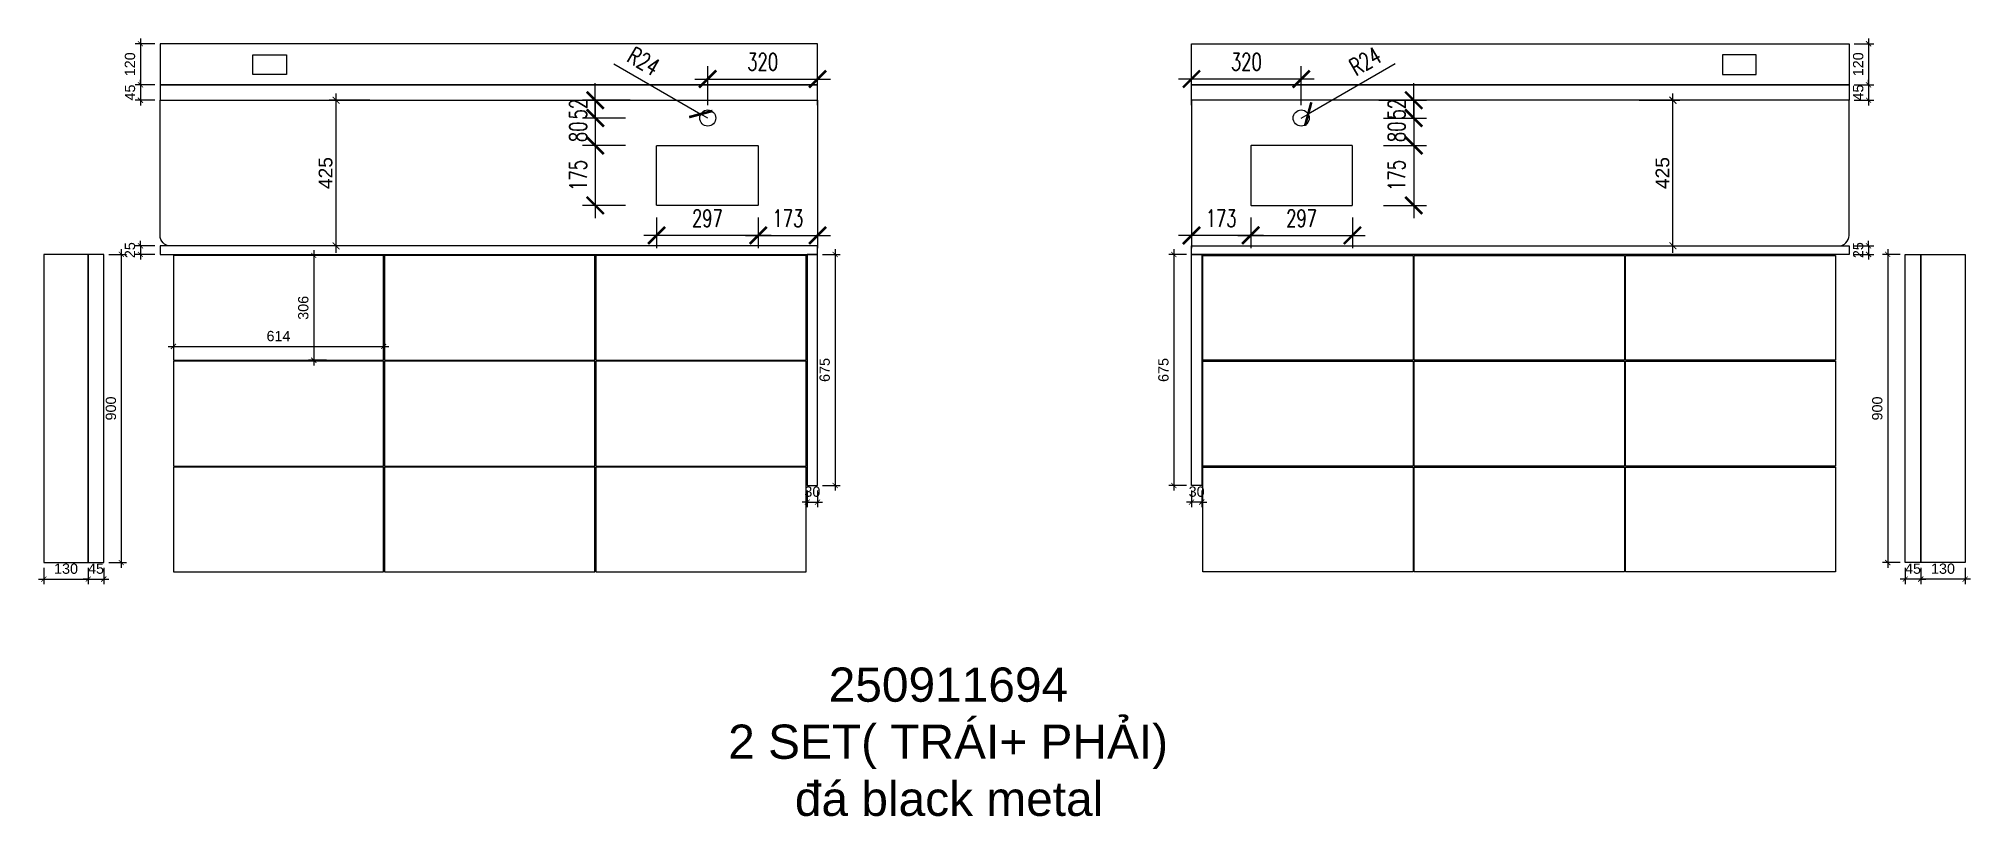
# Model space of a CAD drawing. Header units: millimetres. Extents: x 557 to 6198, y 316 to 2588.
import ezdxf

# ---------------------------------------------------------------- set-up
doc = ezdxf.new("R2010")
doc.units = ezdxf.units.MM
doc.layers.get('DEFPOINTS').update_dxf_attribs({"color": 250})
for name, color, linetype in [('EWO_Ceiling', 9, 'Continuous'), ('EWO_Metal', 3, 'Continuous'), ('EWO_Stone', 82, 'Continuous')]:
    doc.layers.add(name, color=color, linetype=linetype)
doc.styles.add('025-SPX_main', font='simplex.shx', dxfattribs={"width": 0.7, "height": 50, "bigfont": 'bigfont.shx'})
doc.styles.add('Arial', font='arial.ttf')
doc.styles.add('ArialR', font='arial.ttf')
doc.styles.get("Standard").update_dxf_attribs({"font": 'arial.ttf'})
doc.dimstyles.new('1-025', dxfattribs={"dimtxt": 50, "dimasz": 50, "dimexe": 37.5, "dimexo": 37.5, "dimgap": 25, "dimtad": 1, "dimdec": 0, "dimzin": 1, "dimdsep": 46, "dimtxsty": '025-SPX_main', "dimblk": 'ARCHTICK', "dimcen": 2.5, "dimdle": 37.5, "dimclrd": 8, "dimclre": 8, "dimclrt": 7, "dimadec": 0, "dimazin": 0, "dimtfac": 1, "dimtdec": 0, "dimtix": 1, "dimtmove": 1, "dimatfit": 3, "dimfxl": 1, "dimtolj": 1, "dimtzin": 1, "dimlwd": -1, "dimlwe": -1, "dimarcsym": 0})
doc.dimstyles.new('1.15AA', dxfattribs={"dimscale": 15, "dimtxt": 2, "dimasz": 1, "dimexe": 1, "dimexo": 1, "dimgap": 1, "dimtad": 1, "dimdec": 0, "dimtxsty": 'Arial', "dimblk": 'ARCHTICK', "dimcen": 1.5, "dimdle": 1, "dimclrd": 256, "dimclre": 256, "dimclrt": 7, "dimadec": 0, "dimazin": 0, "dimtfac": 1, "dimtdec": 0, "dimtix": 1, "dimtmove": 2, "dimatfit": 3, "dimldrblk": 'DOT', "dimfxl": 1, "dimarcsym": 0})
doc.dimstyles.new('1.20AA', dxfattribs={"dimscale": 20, "dimtxt": 2, "dimasz": 1, "dimexe": 1, "dimexo": 1, "dimgap": 0.5, "dimtad": 1, "dimtoh": 1, "dimdec": 0, "dimtxsty": 'ArialR', "dimblk": 'ARCHTICK', "dimcen": 0.8, "dimdle": 1, "dimclrd": 256, "dimclre": 256, "dimclrt": 7, "dimadec": 0, "dimazin": 0, "dimtfac": 1, "dimtdec": 0, "dimtix": 1, "dimtmove": 1, "dimatfit": 3, "dimfxl": 1, "dimarcsym": 0})

# ---------------------------------------------------------------- blocks, each defined once
blk = doc.blocks.new('_ArchTick')
at = {"color": 0, "linetype": 'ByBlock', "lineweight": 0, "const_width": 0.15}
blk.add_lwpolyline([(-0.5, -0.5), (0.5, 0.5)], dxfattribs=at)
blk = doc.blocks.new('*D46')
at = {"color": 8, "ltscale": 4}
for p in [(2236.6, 2514.6), (2510.8, 2356.1)]:
    blk.add_line(p, (2490.5, 2367.8), dxfattribs=at)
at = {"layer": 'DEFPOINTS', "color": 0, "ltscale": 4}
for p in [(2490.5, 2367.8), (2510.8, 2356.1)]:
    blk.add_point(p, dxfattribs=at)
at = {"color": 8, "ltscale": 4, "xscale": 50, "yscale": 50, "zscale": 50, "rotation": 329.9615717623867}
blk.add_blockref('_ArchTick', (2490.5, 2367.8), dxfattribs=at)
at = {"color": 7, "ltscale": 4, "insert": (2323.6, 2522), "char_height": 50, "attachment_point": 5, "rotation": 329.9616, "style": '025-SPX_main'}
blk.add_mtext('\\A1;R24', dxfattribs=at)
blk = doc.blocks.new('*D47')
at = {"color": 8, "ltscale": 4}
for p, q in [((2182.3, 2408.1), (2182.3, 2458.1)), ((2283.8, 2408.1), (2144.8, 2408.1)), ((2182.3, 2408.1), (2182.3, 2356.1)), ((2271, 2356.1), (2144.8, 2356.1)), ((2182.3, 2356.1), (2182.3, 2306.1))]:
    blk.add_line(p, q, dxfattribs=at)
at = {"layer": 'DEFPOINTS', "color": 0, "ltscale": 4}
for p in [(2321.3, 2408.1), (2182.3, 2356.1), (2308.5, 2356.1)]:
    blk.add_point(p, dxfattribs=at)
at = {"color": 8, "ltscale": 4, "xscale": 50, "yscale": 50, "zscale": 50}
for p, rotation in [((2182.3, 2408.1), 270), ((2182.3, 2356.1), 90)]:
    blk.add_blockref('_ArchTick', p, dxfattribs=dict(at, rotation=rotation))
at = {"color": 7, "ltscale": 4, "insert": (2132.3, 2382.1), "char_height": 50, "attachment_point": 5, "rotation": 90, "style": '025-SPX_main'}
blk.add_mtext('\\A1;52', dxfattribs=at)
blk = doc.blocks.new('*D48')
at = {"color": 8, "ltscale": 4}
for p, q in [((2182.3, 2356.1), (2182.3, 2406.1)), ((2271, 2356.1), (2144.8, 2356.1)), ((2182.3, 2356.1), (2182.3, 2275.8)), ((2271, 2275.8), (2144.8, 2275.8)), ((2182.3, 2275.8), (2182.3, 2225.8))]:
    blk.add_line(p, q, dxfattribs=at)
at = {"layer": 'DEFPOINTS', "color": 0, "ltscale": 4}
for p in [(2308.5, 2356.1), (2182.3, 2275.8), (2308.5, 2275.8)]:
    blk.add_point(p, dxfattribs=at)
at = {"color": 8, "ltscale": 4, "xscale": 50, "yscale": 50, "zscale": 50}
for p, rotation in [((2182.3, 2356.1), 270), ((2182.3, 2275.8), 90)]:
    blk.add_blockref('_ArchTick', p, dxfattribs=dict(at, rotation=rotation))
at = {"color": 7, "ltscale": 4, "insert": (2132.3, 2315.9), "char_height": 50, "attachment_point": 5, "rotation": 90, "style": '025-SPX_main'}
blk.add_mtext('\\A1;80', dxfattribs=at)
blk = doc.blocks.new('*D49')
at = {"color": 8, "ltscale": 4}
for p, q in [((2182.3, 2313.3), (2182.3, 2063.3)), ((2197.8, 2275.8), (2144.8, 2275.8)), ((2271, 2100.8), (2144.8, 2100.8))]:
    blk.add_line(p, q, dxfattribs=at)
at = {"layer": 'DEFPOINTS', "color": 0, "ltscale": 4}
for p in [(2235.3, 2275.8), (2182.3, 2100.8), (2308.5, 2100.8)]:
    blk.add_point(p, dxfattribs=at)
at = {"color": 8, "ltscale": 4, "xscale": 50, "yscale": 50, "zscale": 50}
for p, rotation in [((2182.3, 2275.8), 90), ((2182.3, 2100.8), 270)]:
    blk.add_blockref('_ArchTick', p, dxfattribs=dict(at, rotation=rotation))
at = {"color": 7, "ltscale": 4, "insert": (2132.3, 2188.3), "char_height": 50, "attachment_point": 5, "rotation": 90, "style": '025-SPX_main'}
blk.add_mtext('\\A1;175', dxfattribs=at)
blk = doc.blocks.new('*D50')
at = {"color": 8, "ltscale": 4}
for p, q in [((2658.2, 2065.3), (2658.2, 1975.8)), ((2831.3, 2065.3), (2831.3, 1975.8)), ((2620.7, 2013.3), (2868.8, 2013.3))]:
    blk.add_line(p, q, dxfattribs=at)
at = {"layer": 'DEFPOINTS', "color": 0, "ltscale": 4}
for p in [(2658.2, 2102.8), (2831.3, 2102.8), (2831.3, 2013.3)]:
    blk.add_point(p, dxfattribs=at)
at = {"color": 8, "ltscale": 4, "xscale": 50, "yscale": 50, "zscale": 50, "rotation": 180}
blk.add_blockref('_ArchTick', (2658.2, 2013.3), dxfattribs=at)
at = {"color": 8, "ltscale": 4, "xscale": 50, "yscale": 50, "zscale": 50}
blk.add_blockref('_ArchTick', (2831.3, 2013.3), dxfattribs=at)
at = {"color": 7, "ltscale": 4, "insert": (2744.8, 2063.3), "char_height": 50, "attachment_point": 5, "style": '025-SPX_main'}
blk.add_mtext('\\A1;173', dxfattribs=at)
blk = doc.blocks.new('*D51')
at = {"color": 8, "ltscale": 4}
for p, q in [((2510.8, 2393.6), (2510.8, 2507.6)), ((2831.3, 2393.6), (2831.3, 2507.6)), ((2473.3, 2470.1), (2868.8, 2470.1))]:
    blk.add_line(p, q, dxfattribs=at)
at = {"layer": 'DEFPOINTS', "color": 0, "ltscale": 4}
for p in [(2831.3, 2470.1), (2510.8, 2356.1), (2831.3, 2356.1)]:
    blk.add_point(p, dxfattribs=at)
at = {"color": 8, "ltscale": 4, "xscale": 50, "yscale": 50, "zscale": 50, "rotation": 180}
blk.add_blockref('_ArchTick', (2510.8, 2470.1), dxfattribs=at)
at = {"color": 8, "ltscale": 4, "xscale": 50, "yscale": 50, "zscale": 50}
blk.add_blockref('_ArchTick', (2831.3, 2470.1), dxfattribs=at)
at = {"color": 7, "ltscale": 4, "insert": (2671.1, 2520.1), "char_height": 50, "attachment_point": 5, "style": '025-SPX_main'}
blk.add_mtext('\\A1;320', dxfattribs=at)
blk = doc.blocks.new('*D52')
at = {"color": 8, "ltscale": 4}
for p, q in [((2361.2, 2065.3), (2361.2, 1975.8)), ((2658.2, 2065.3), (2658.2, 1975.8)), ((2695.7, 2013.3), (2323.7, 2013.3))]:
    blk.add_line(p, q, dxfattribs=at)
at = {"layer": 'DEFPOINTS', "color": 0, "ltscale": 4}
for p in [(2361.2, 2102.8), (2658.2, 2102.8), (2361.2, 2013.3)]:
    blk.add_point(p, dxfattribs=at)
at = {"color": 8, "ltscale": 4, "xscale": 50, "yscale": 50, "zscale": 50, "rotation": 180}
blk.add_blockref('_ArchTick', (2361.2, 2013.3), dxfattribs=at)
at = {"color": 8, "ltscale": 4, "xscale": 50, "yscale": 50, "zscale": 50}
blk.add_blockref('_ArchTick', (2658.2, 2013.3), dxfattribs=at)
at = {"color": 7, "ltscale": 4, "insert": (2509.7, 2063.3), "char_height": 50, "attachment_point": 5, "style": '025-SPX_main'}
blk.add_mtext('\\A1;297', dxfattribs=at)
blk = doc.blocks.new('*D53')
at = {"layer": 'DEFPOINTS', "color": 0, "ltscale": 4}
for p in [(1425.4, 2408.1), (1543.8, 2408.1), (1543.8, 1982.7)]:
    blk.add_point(p, dxfattribs=at)
at = {"layer": 'EWO_Ceiling', "lineweight": -2, "ltscale": 4}
for p, q in [((1425.4, 1962.7), (1425.4, 2428.1)), ((1523.8, 2408.1), (1405.4, 2408.1)), ((1523.8, 1982.7), (1405.4, 1982.7))]:
    blk.add_line(p, q, dxfattribs=at)
at = {"layer": 'EWO_Ceiling', "lineweight": -2, "ltscale": 4, "xscale": 20, "yscale": 20, "zscale": 20}
for p, rotation in [((1425.4, 2408.1), 90), ((1425.4, 1982.7), 270)]:
    blk.add_blockref('_ArchTick', p, dxfattribs=dict(at, rotation=rotation))
at = {"layer": 'EWO_Ceiling', "color": 7, "ltscale": 4, "insert": (1394.9, 2195.4), "char_height": 40, "attachment_point": 5, "rotation": 90, "style": 'ArialR'}
blk.add_mtext('425', dxfattribs=at)
blk = doc.blocks.new('*D64')
at = {"lineweight": -2}
for p, q in [((896.3, 2453.1), (839.1, 2453.1)), ((854.1, 2453.1), (854.1, 2468.1)), ((854.1, 2453.1), (854.1, 2408.1)), ((896.3, 2408.1), (839.1, 2408.1)), ((854.1, 2408.1), (854.1, 2393.1))]:
    blk.add_line(p, q, dxfattribs=at)
at = {"layer": 'DEFPOINTS', "color": 0}
for p in [(911.3, 2453.1), (854.1, 2408.1), (911.3, 2408.1)]:
    blk.add_point(p, dxfattribs=at)
at = {"lineweight": -2, "xscale": 15, "yscale": 15, "zscale": 15}
for p, rotation in [((854.1, 2453.1), 270), ((854.1, 2408.1), 90)]:
    blk.add_blockref('_ArchTick', p, dxfattribs=dict(at, rotation=rotation))
at = {"color": 7, "insert": (823.8, 2430.6), "char_height": 30, "attachment_point": 5, "rotation": 90, "style": 'Arial'}
blk.add_mtext('45', dxfattribs=at)
blk = doc.blocks.new('_Dot')
at = {"color": 0, "linetype": 'ByBlock', "lineweight": -2}
blk.add_line((-0.5, 0), (-1, 0), dxfattribs=at)
at = {"color": 0, "linetype": 'ByBlock', "const_width": 0.5}
blk.add_lwpolyline([(-0.25, 0, 1), (0.25, 0, 1)], format="xyb", close=True, dxfattribs=at)
blk = doc.blocks.new('*D65')
at = {"lineweight": -2}
for p, q in [((896.3, 2573.1), (839.1, 2573.1)), ((854.1, 2588.1), (854.1, 2438.1)), ((896.3, 2453.1), (839.1, 2453.1))]:
    blk.add_line(p, q, dxfattribs=at)
at = {"layer": 'DEFPOINTS', "color": 0}
for p in [(911.3, 2573.1), (854.1, 2453.1), (911.3, 2453.1)]:
    blk.add_point(p, dxfattribs=at)
at = {"lineweight": -2, "xscale": 15, "yscale": 15, "zscale": 15}
for p, rotation in [((854.1, 2573.1), 90), ((854.1, 2453.1), 270)]:
    blk.add_blockref('_ArchTick', p, dxfattribs=dict(at, rotation=rotation))
at = {"color": 7, "insert": (823.7, 2513.1), "char_height": 30, "attachment_point": 5, "rotation": 90, "style": 'Arial'}
blk.add_mtext('120', dxfattribs=at)
blk = doc.blocks.new('*D66')
at = {"lineweight": -2}
for p, q in [((896.3, 1982.7), (839.1, 1982.7)), ((854.1, 1982.7), (854.1, 1997.7)), ((854.1, 1982.7), (854.1, 1957.7)), ((896.3, 1957.7), (839.1, 1957.7)), ((854.1, 1957.7), (854.1, 1942.7))]:
    blk.add_line(p, q, dxfattribs=at)
at = {"layer": 'DEFPOINTS', "color": 0}
for p in [(911.3, 1982.7), (854.1, 1957.7), (911.3, 1957.7)]:
    blk.add_point(p, dxfattribs=at)
at = {"lineweight": -2, "xscale": 15, "yscale": 15, "zscale": 15}
for p, rotation in [((854.1, 1982.7), 270), ((854.1, 1957.7), 90)]:
    blk.add_blockref('_ArchTick', p, dxfattribs=dict(at, rotation=rotation))
at = {"color": 7, "insert": (823.7, 1970.2), "char_height": 30, "attachment_point": 5, "rotation": 90, "style": 'Arial'}
blk.add_mtext('25', dxfattribs=at)
blk = doc.blocks.new('*D67')
at = {"lineweight": -2}
for p, q in [((2846.3, 1957.7), (2897.7, 1957.7)), ((2882.7, 1972.7), (2882.7, 1267.7)), ((2846.3, 1282.7), (2897.7, 1282.7))]:
    blk.add_line(p, q, dxfattribs=at)
at = {"layer": 'DEFPOINTS', "color": 0}
for p in [(2831.3, 1957.7), (2831.3, 1282.7), (2882.7, 1282.7)]:
    blk.add_point(p, dxfattribs=at)
at = {"lineweight": -2, "xscale": 15, "yscale": 15, "zscale": 15}
for p, rotation in [((2882.7, 1957.7), 90), ((2882.7, 1282.7), 270)]:
    blk.add_blockref('_ArchTick', p, dxfattribs=dict(at, rotation=rotation))
at = {"color": 7, "insert": (2852.4, 1620.2), "char_height": 30, "attachment_point": 5, "rotation": 90, "style": 'Arial'}
blk.add_mtext('675', dxfattribs=at)
blk = doc.blocks.new('*D68')
at = {"lineweight": -2}
for p, q in [((2801.3, 1267.7), (2801.3, 1219.3)), ((2831.3, 1267.7), (2831.3, 1219.3)), ((2801.3, 1234.3), (2786.3, 1234.3)), ((2801.3, 1234.3), (2831.3, 1234.3)), ((2831.3, 1234.3), (2846.3, 1234.3))]:
    blk.add_line(p, q, dxfattribs=at)
at = {"layer": 'DEFPOINTS', "color": 0}
for p in [(2801.3, 1282.7), (2831.3, 1282.7), (2831.3, 1234.3)]:
    blk.add_point(p, dxfattribs=at)
at = {"lineweight": -2, "xscale": 15, "yscale": 15, "zscale": 15}
blk.add_blockref('_ArchTick', (2801.3, 1234.3), dxfattribs=at)
at = {"lineweight": -2, "xscale": 15, "yscale": 15, "zscale": 15, "rotation": 180}
blk.add_blockref('_ArchTick', (2831.3, 1234.3), dxfattribs=at)
at = {"color": 7, "insert": (2816.3, 1264.6), "char_height": 30, "attachment_point": 5, "style": 'Arial'}
blk.add_mtext('30', dxfattribs=at)
blk = doc.blocks.new('*D69')
at = {"lineweight": -2}
for p, q in [((761.9, 1957.7), (813.3, 1957.7)), ((798.3, 1972.7), (798.3, 1042.7)), ((761.9, 1057.7), (813.3, 1057.7))]:
    blk.add_line(p, q, dxfattribs=at)
at = {"layer": 'DEFPOINTS', "color": 0}
for p in [(746.9, 1957.7), (746.9, 1057.7), (798.3, 1057.7)]:
    blk.add_point(p, dxfattribs=at)
at = {"lineweight": -2, "xscale": 15, "yscale": 15, "zscale": 15}
for p, rotation in [((798.3, 1957.7), 90), ((798.3, 1057.7), 270)]:
    blk.add_blockref('_ArchTick', p, dxfattribs=dict(at, rotation=rotation))
at = {"color": 7, "insert": (768, 1507.7), "char_height": 30, "attachment_point": 5, "rotation": 90, "style": 'Arial'}
blk.add_mtext('900', dxfattribs=at)
blk = doc.blocks.new('*D70')
at = {"lineweight": -2}
for p, q in [((701.9, 1042.7), (701.9, 994.3)), ((746.9, 1042.7), (746.9, 994.3)), ((701.9, 1009.3), (686.9, 1009.3)), ((701.9, 1009.3), (746.9, 1009.3)), ((746.9, 1009.3), (761.9, 1009.3))]:
    blk.add_line(p, q, dxfattribs=at)
at = {"layer": 'DEFPOINTS', "color": 0}
for p in [(701.9, 1057.7), (746.9, 1057.7), (746.9, 1009.3)]:
    blk.add_point(p, dxfattribs=at)
at = {"lineweight": -2, "xscale": 15, "yscale": 15, "zscale": 15}
blk.add_blockref('_ArchTick', (701.9, 1009.3), dxfattribs=at)
at = {"lineweight": -2, "xscale": 15, "yscale": 15, "zscale": 15, "rotation": 180}
blk.add_blockref('_ArchTick', (746.9, 1009.3), dxfattribs=at)
at = {"color": 7, "insert": (724.4, 1039.6), "char_height": 30, "attachment_point": 5, "style": 'Arial'}
blk.add_mtext('45', dxfattribs=at)
blk = doc.blocks.new('*D71')
at = {"lineweight": -2}
for p, q in [((571.9, 1042.7), (571.9, 994.3)), ((701.9, 1042.7), (701.9, 994.3)), ((556.9, 1009.3), (716.9, 1009.3))]:
    blk.add_line(p, q, dxfattribs=at)
at = {"layer": 'DEFPOINTS', "color": 0}
for p in [(571.9, 1057.7), (701.9, 1057.7), (701.9, 1009.3)]:
    blk.add_point(p, dxfattribs=at)
at = {"lineweight": -2, "xscale": 15, "yscale": 15, "zscale": 15, "rotation": 180}
blk.add_blockref('_ArchTick', (571.9, 1009.3), dxfattribs=at)
at = {"lineweight": -2, "xscale": 15, "yscale": 15, "zscale": 15}
blk.add_blockref('_ArchTick', (701.9, 1009.3), dxfattribs=at)
at = {"color": 7, "insert": (636.9, 1039.6), "char_height": 30, "attachment_point": 5, "style": 'Arial'}
blk.add_mtext('130', dxfattribs=at)
blk = doc.blocks.new('*D38')
at = {"color": 8, "ltscale": 4}
for p in [(4518, 2514.6), (4243.7, 2356.1)]:
    blk.add_line(p, (4264.1, 2367.8), dxfattribs=at)
at = {"layer": 'DEFPOINTS', "color": 0, "ltscale": 4}
for p in [(4243.7, 2356.1), (4264.1, 2367.8)]:
    blk.add_point(p, dxfattribs=at)
at = {"color": 8, "ltscale": 4, "xscale": 50, "yscale": 50, "zscale": 50, "rotation": 210.0384282376322}
blk.add_blockref('_ArchTick', (4264.1, 2367.8), dxfattribs=at)
at = {"color": 7, "ltscale": 4, "insert": (4430.9, 2522), "char_height": 50, "attachment_point": 5, "rotation": 30.0384, "style": '025-SPX_main'}
blk.add_mtext('\\A1;R24', dxfattribs=at)
blk = doc.blocks.new('*D39')
at = {"color": 8, "ltscale": 4}
for p, q in [((4572.3, 2408.1), (4572.3, 2458.1)), ((4470.8, 2408.1), (4609.8, 2408.1)), ((4572.3, 2408.1), (4572.3, 2356.1)), ((4483.6, 2356.1), (4609.8, 2356.1)), ((4572.3, 2356.1), (4572.3, 2306.1))]:
    blk.add_line(p, q, dxfattribs=at)
at = {"layer": 'DEFPOINTS', "color": 0, "ltscale": 4}
for p in [(4433.3, 2408.1), (4446.1, 2356.1), (4572.3, 2356.1)]:
    blk.add_point(p, dxfattribs=at)
at = {"color": 8, "ltscale": 4, "xscale": 50, "yscale": 50, "zscale": 50}
for p, rotation in [((4572.3, 2408.1), 270), ((4572.3, 2356.1), 90)]:
    blk.add_blockref('_ArchTick', p, dxfattribs=dict(at, rotation=rotation))
at = {"color": 7, "ltscale": 4, "insert": (4522.3, 2382.1), "char_height": 50, "attachment_point": 5, "rotation": 90, "style": '025-SPX_main'}
blk.add_mtext('\\A1;52', dxfattribs=at)
blk = doc.blocks.new('*D40')
at = {"color": 8, "ltscale": 4}
for p, q in [((4572.3, 2356.1), (4572.3, 2406.1)), ((4483.6, 2356.1), (4609.8, 2356.1)), ((4572.3, 2356.1), (4572.3, 2275.8)), ((4483.6, 2275.8), (4609.8, 2275.8)), ((4572.3, 2275.8), (4572.3, 2225.8))]:
    blk.add_line(p, q, dxfattribs=at)
at = {"layer": 'DEFPOINTS', "color": 0, "ltscale": 4}
for p in [(4446.1, 2356.1), (4446.1, 2275.8), (4572.3, 2275.8)]:
    blk.add_point(p, dxfattribs=at)
at = {"color": 8, "ltscale": 4, "xscale": 50, "yscale": 50, "zscale": 50}
for p, rotation in [((4572.3, 2356.1), 270), ((4572.3, 2275.8), 90)]:
    blk.add_blockref('_ArchTick', p, dxfattribs=dict(at, rotation=rotation))
at = {"color": 7, "ltscale": 4, "insert": (4522.3, 2315.9), "char_height": 50, "attachment_point": 5, "rotation": 90, "style": '025-SPX_main'}
blk.add_mtext('\\A1;80', dxfattribs=at)
blk = doc.blocks.new('*D41')
at = {"color": 8, "ltscale": 4}
for p, q in [((4572.3, 2313.3), (4572.3, 2063.3)), ((4556.8, 2275.8), (4609.8, 2275.8)), ((4483.6, 2100.8), (4609.8, 2100.8))]:
    blk.add_line(p, q, dxfattribs=at)
at = {"layer": 'DEFPOINTS', "color": 0, "ltscale": 4}
for p in [(4519.3, 2275.8), (4446.1, 2100.8), (4572.3, 2100.8)]:
    blk.add_point(p, dxfattribs=at)
at = {"color": 8, "ltscale": 4, "xscale": 50, "yscale": 50, "zscale": 50}
for p, rotation in [((4572.3, 2275.8), 90), ((4572.3, 2100.8), 270)]:
    blk.add_blockref('_ArchTick', p, dxfattribs=dict(at, rotation=rotation))
at = {"color": 7, "ltscale": 4, "insert": (4522.3, 2188.3), "char_height": 50, "attachment_point": 5, "rotation": 90, "style": '025-SPX_main'}
blk.add_mtext('\\A1;175', dxfattribs=at)
blk = doc.blocks.new('*D42')
at = {"color": 8, "ltscale": 4}
for p, q in [((3923.3, 2065.3), (3923.3, 1975.8)), ((4096.3, 2065.3), (4096.3, 1975.8)), ((4133.8, 2013.3), (3885.8, 2013.3))]:
    blk.add_line(p, q, dxfattribs=at)
at = {"layer": 'DEFPOINTS', "color": 0, "ltscale": 4}
for p in [(3923.3, 2102.8), (4096.3, 2102.8), (3923.3, 2013.3)]:
    blk.add_point(p, dxfattribs=at)
at = {"color": 8, "ltscale": 4, "xscale": 50, "yscale": 50, "zscale": 50, "rotation": 180}
blk.add_blockref('_ArchTick', (3923.3, 2013.3), dxfattribs=at)
at = {"color": 8, "ltscale": 4, "xscale": 50, "yscale": 50, "zscale": 50}
blk.add_blockref('_ArchTick', (4096.3, 2013.3), dxfattribs=at)
at = {"color": 7, "ltscale": 4, "insert": (4009.8, 2063.3), "char_height": 50, "attachment_point": 5, "style": '025-SPX_main'}
blk.add_mtext('\\A1;173', dxfattribs=at)
blk = doc.blocks.new('*D43')
at = {"color": 8, "ltscale": 4}
for p, q in [((3923.3, 2393.6), (3923.3, 2507.6)), ((4243.7, 2393.6), (4243.7, 2507.6)), ((4281.2, 2470.1), (3885.8, 2470.1))]:
    blk.add_line(p, q, dxfattribs=at)
at = {"layer": 'DEFPOINTS', "color": 0, "ltscale": 4}
for p in [(3923.3, 2470.1), (3923.3, 2356.1), (4243.7, 2356.1)]:
    blk.add_point(p, dxfattribs=at)
at = {"color": 8, "ltscale": 4, "xscale": 50, "yscale": 50, "zscale": 50, "rotation": 180}
blk.add_blockref('_ArchTick', (3923.3, 2470.1), dxfattribs=at)
at = {"color": 8, "ltscale": 4, "xscale": 50, "yscale": 50, "zscale": 50}
blk.add_blockref('_ArchTick', (4243.7, 2470.1), dxfattribs=at)
at = {"color": 7, "ltscale": 4, "insert": (4083.5, 2520.1), "char_height": 50, "attachment_point": 5, "style": '025-SPX_main'}
blk.add_mtext('\\A1;320', dxfattribs=at)
blk = doc.blocks.new('*D44')
at = {"color": 8, "ltscale": 4}
for p, q in [((4096.3, 2065.3), (4096.3, 1975.8)), ((4393.3, 2065.3), (4393.3, 1975.8)), ((4058.8, 2013.3), (4430.8, 2013.3))]:
    blk.add_line(p, q, dxfattribs=at)
at = {"layer": 'DEFPOINTS', "color": 0, "ltscale": 4}
for p in [(4096.3, 2102.8), (4393.3, 2102.8), (4393.3, 2013.3)]:
    blk.add_point(p, dxfattribs=at)
at = {"color": 8, "ltscale": 4, "xscale": 50, "yscale": 50, "zscale": 50, "rotation": 180}
blk.add_blockref('_ArchTick', (4096.3, 2013.3), dxfattribs=at)
at = {"color": 8, "ltscale": 4, "xscale": 50, "yscale": 50, "zscale": 50}
blk.add_blockref('_ArchTick', (4393.3, 2013.3), dxfattribs=at)
at = {"color": 7, "ltscale": 4, "insert": (4244.8, 2063.3), "char_height": 50, "attachment_point": 5, "style": '025-SPX_main'}
blk.add_mtext('\\A1;297', dxfattribs=at)
blk = doc.blocks.new('*D45')
at = {"layer": 'DEFPOINTS', "color": 0, "ltscale": 4}
for p in [(5210.8, 2408.1), (5329.2, 2408.1), (5210.8, 1982.7)]:
    blk.add_point(p, dxfattribs=at)
at = {"layer": 'EWO_Ceiling', "lineweight": -2, "ltscale": 4}
for p, q in [((5329.2, 1962.7), (5329.2, 2428.1)), ((5230.8, 2408.1), (5349.2, 2408.1)), ((5230.8, 1982.7), (5349.2, 1982.7))]:
    blk.add_line(p, q, dxfattribs=at)
at = {"layer": 'EWO_Ceiling', "lineweight": -2, "ltscale": 4, "xscale": 20, "yscale": 20, "zscale": 20}
for p, rotation in [((5329.2, 2408.1), 90), ((5329.2, 1982.7), 270)]:
    blk.add_blockref('_ArchTick', p, dxfattribs=dict(at, rotation=rotation))
at = {"layer": 'EWO_Ceiling', "color": 7, "ltscale": 4, "insert": (5298.8, 2195.4), "char_height": 40, "attachment_point": 5, "rotation": 90, "style": 'ArialR'}
blk.add_mtext('425', dxfattribs=at)
blk = doc.blocks.new('*D54')
at = {"lineweight": -2}
for p, q in [((5858.3, 2453.1), (5915.5, 2453.1)), ((5900.5, 2453.1), (5900.5, 2468.1)), ((5900.5, 2453.1), (5900.5, 2408.1)), ((5858.3, 2408.1), (5915.5, 2408.1)), ((5900.5, 2408.1), (5900.5, 2393.1))]:
    blk.add_line(p, q, dxfattribs=at)
at = {"layer": 'DEFPOINTS', "color": 0}
for p in [(5843.3, 2453.1), (5843.3, 2408.1), (5900.5, 2408.1)]:
    blk.add_point(p, dxfattribs=at)
at = {"lineweight": -2, "xscale": 15, "yscale": 15, "zscale": 15}
for p, rotation in [((5900.5, 2453.1), 270), ((5900.5, 2408.1), 90)]:
    blk.add_blockref('_ArchTick', p, dxfattribs=dict(at, rotation=rotation))
at = {"color": 7, "insert": (5870.3, 2430.6), "char_height": 30, "attachment_point": 5, "rotation": 90, "style": 'Arial'}
blk.add_mtext('45', dxfattribs=at)
blk = doc.blocks.new('*D55')
at = {"lineweight": -2}
for p, q in [((5858.3, 2573.1), (5915.5, 2573.1)), ((5900.5, 2588.1), (5900.5, 2438.1)), ((5858.3, 2453.1), (5915.5, 2453.1))]:
    blk.add_line(p, q, dxfattribs=at)
at = {"layer": 'DEFPOINTS', "color": 0}
for p in [(5843.3, 2573.1), (5843.3, 2453.1), (5900.5, 2453.1)]:
    blk.add_point(p, dxfattribs=at)
at = {"lineweight": -2, "xscale": 15, "yscale": 15, "zscale": 15}
for p, rotation in [((5900.5, 2573.1), 90), ((5900.5, 2453.1), 270)]:
    blk.add_blockref('_ArchTick', p, dxfattribs=dict(at, rotation=rotation))
at = {"color": 7, "insert": (5870.2, 2513.1), "char_height": 30, "attachment_point": 5, "rotation": 90, "style": 'Arial'}
blk.add_mtext('120', dxfattribs=at)
blk = doc.blocks.new('*D56')
at = {"lineweight": -2}
for p, q in [((5858.3, 1982.7), (5915.5, 1982.7)), ((5900.5, 1982.7), (5900.5, 1997.7)), ((5900.5, 1982.7), (5900.5, 1957.7)), ((5858.3, 1957.7), (5915.5, 1957.7)), ((5900.5, 1957.7), (5900.5, 1942.7))]:
    blk.add_line(p, q, dxfattribs=at)
at = {"layer": 'DEFPOINTS', "color": 0}
for p in [(5843.3, 1982.7), (5843.3, 1957.7), (5900.5, 1957.7)]:
    blk.add_point(p, dxfattribs=at)
at = {"lineweight": -2, "xscale": 15, "yscale": 15, "zscale": 15}
for p, rotation in [((5900.5, 1982.7), 270), ((5900.5, 1957.7), 90)]:
    blk.add_blockref('_ArchTick', p, dxfattribs=dict(at, rotation=rotation))
at = {"color": 7, "insert": (5870.2, 1970.2), "char_height": 30, "attachment_point": 5, "rotation": 90, "style": 'Arial'}
blk.add_mtext('25', dxfattribs=at)
blk = doc.blocks.new('*D57')
at = {"lineweight": -2}
for p, q in [((3908.3, 1957.7), (3856.8, 1957.7)), ((3871.8, 1972.7), (3871.8, 1267.7)), ((3908.3, 1282.7), (3856.8, 1282.7))]:
    blk.add_line(p, q, dxfattribs=at)
at = {"layer": 'DEFPOINTS', "color": 0}
for p in [(3923.3, 1957.7), (3871.8, 1282.7), (3923.3, 1282.7)]:
    blk.add_point(p, dxfattribs=at)
at = {"lineweight": -2, "xscale": 15, "yscale": 15, "zscale": 15}
for p, rotation in [((3871.8, 1957.7), 90), ((3871.8, 1282.7), 270)]:
    blk.add_blockref('_ArchTick', p, dxfattribs=dict(at, rotation=rotation))
at = {"color": 7, "insert": (3841.5, 1620.2), "char_height": 30, "attachment_point": 5, "rotation": 90, "style": 'Arial'}
blk.add_mtext('675', dxfattribs=at)
blk = doc.blocks.new('*D58')
at = {"lineweight": -2}
for p, q in [((3923.3, 1267.7), (3923.3, 1219.3)), ((3953.3, 1267.7), (3953.3, 1219.3)), ((3923.3, 1234.3), (3908.3, 1234.3)), ((3953.3, 1234.3), (3923.3, 1234.3)), ((3953.3, 1234.3), (3968.3, 1234.3))]:
    blk.add_line(p, q, dxfattribs=at)
at = {"layer": 'DEFPOINTS', "color": 0}
for p in [(3923.3, 1282.7), (3953.3, 1282.7), (3923.3, 1234.3)]:
    blk.add_point(p, dxfattribs=at)
at = {"lineweight": -2, "xscale": 15, "yscale": 15, "zscale": 15}
blk.add_blockref('_ArchTick', (3923.3, 1234.3), dxfattribs=at)
at = {"lineweight": -2, "xscale": 15, "yscale": 15, "zscale": 15, "rotation": 180}
blk.add_blockref('_ArchTick', (3953.3, 1234.3), dxfattribs=at)
at = {"color": 7, "insert": (3938.3, 1264.6), "char_height": 30, "attachment_point": 5, "style": 'Arial'}
blk.add_mtext('30', dxfattribs=at)
blk = doc.blocks.new('*D59')
at = {"lineweight": -2}
for p, q in [((5992.7, 1957.7), (5941.3, 1957.7)), ((5956.3, 1972.7), (5956.3, 1042.7)), ((5992.7, 1057.7), (5941.3, 1057.7))]:
    blk.add_line(p, q, dxfattribs=at)
at = {"layer": 'DEFPOINTS', "color": 0}
for p in [(6007.7, 1957.7), (5956.3, 1057.7), (6007.7, 1057.7)]:
    blk.add_point(p, dxfattribs=at)
at = {"lineweight": -2, "xscale": 15, "yscale": 15, "zscale": 15}
for p, rotation in [((5956.3, 1957.7), 90), ((5956.3, 1057.7), 270)]:
    blk.add_blockref('_ArchTick', p, dxfattribs=dict(at, rotation=rotation))
at = {"color": 7, "insert": (5926, 1507.7), "char_height": 30, "attachment_point": 5, "rotation": 90, "style": 'Arial'}
blk.add_mtext('900', dxfattribs=at)
blk = doc.blocks.new('*D60')
at = {"lineweight": -2}
for p, q in [((6007.7, 1042.7), (6007.7, 994.3)), ((6052.7, 1042.7), (6052.7, 994.3)), ((6007.7, 1009.3), (5992.7, 1009.3)), ((6052.7, 1009.3), (6007.7, 1009.3)), ((6052.7, 1009.3), (6067.7, 1009.3))]:
    blk.add_line(p, q, dxfattribs=at)
at = {"layer": 'DEFPOINTS', "color": 0}
for p in [(6007.7, 1057.7), (6052.7, 1057.7), (6007.7, 1009.3)]:
    blk.add_point(p, dxfattribs=at)
at = {"lineweight": -2, "xscale": 15, "yscale": 15, "zscale": 15}
blk.add_blockref('_ArchTick', (6007.7, 1009.3), dxfattribs=at)
at = {"lineweight": -2, "xscale": 15, "yscale": 15, "zscale": 15, "rotation": 180}
blk.add_blockref('_ArchTick', (6052.7, 1009.3), dxfattribs=at)
at = {"color": 7, "insert": (6030.2, 1039.6), "char_height": 30, "attachment_point": 5, "style": 'Arial'}
blk.add_mtext('45', dxfattribs=at)
blk = doc.blocks.new('*D61')
at = {"lineweight": -2}
for p, q in [((6052.7, 1042.7), (6052.7, 994.3)), ((6182.7, 1042.7), (6182.7, 994.3)), ((6197.7, 1009.3), (6037.7, 1009.3))]:
    blk.add_line(p, q, dxfattribs=at)
at = {"layer": 'DEFPOINTS', "color": 0}
for p in [(6052.7, 1057.7), (6182.7, 1057.7), (6052.7, 1009.3)]:
    blk.add_point(p, dxfattribs=at)
at = {"lineweight": -2, "xscale": 15, "yscale": 15, "zscale": 15, "rotation": 180}
blk.add_blockref('_ArchTick', (6052.7, 1009.3), dxfattribs=at)
at = {"lineweight": -2, "xscale": 15, "yscale": 15, "zscale": 15}
blk.add_blockref('_ArchTick', (6182.7, 1009.3), dxfattribs=at)
at = {"color": 7, "insert": (6117.7, 1039.6), "char_height": 30, "attachment_point": 5, "style": 'Arial'}
blk.add_mtext('130', dxfattribs=at)
blk = doc.blocks.new('*D62')
at = {"lineweight": -2}
for p, q in [((1402.6, 1954.7), (1345.1, 1954.7)), ((1360.1, 1969.7), (1360.1, 1633.7)), ((1397.4, 1648.7), (1345.1, 1648.7))]:
    blk.add_line(p, q, dxfattribs=at)
at = {"layer": 'DEFPOINTS', "color": 0}
for p in [(1417.6, 1954.7), (1360.1, 1648.7), (1412.4, 1648.7)]:
    blk.add_point(p, dxfattribs=at)
at = {"lineweight": -2, "xscale": 15, "yscale": 15, "zscale": 15}
for p, rotation in [((1360.1, 1954.7), 90), ((1360.1, 1648.7), 270)]:
    blk.add_blockref('_ArchTick', p, dxfattribs=dict(at, rotation=rotation))
at = {"color": 7, "insert": (1329.8, 1801.7), "char_height": 30, "attachment_point": 5, "rotation": 90, "style": 'Arial'}
blk.add_mtext('306', dxfattribs=at)
blk = doc.blocks.new('*D63')
at = {"lineweight": -2}
for p, q in [((935.3, 1688.8), (1579.3, 1688.8)), ((950.3, 1688.8), (950.3, 1673.8)), ((1564.3, 1688.8), (1564.3, 1673.8))]:
    blk.add_line(p, q, dxfattribs=at)
at = {"layer": 'DEFPOINTS', "color": 0}
for p in [(950.3, 1689.3), (1564.3, 1689.3), (1564.3, 1688.8)]:
    blk.add_point(p, dxfattribs=at)
at = {"lineweight": -2, "xscale": 15, "yscale": 15, "zscale": 15, "rotation": 180}
blk.add_blockref('_ArchTick', (950.3, 1688.8), dxfattribs=at)
at = {"lineweight": -2, "xscale": 15, "yscale": 15, "zscale": 15}
blk.add_blockref('_ArchTick', (1564.3, 1688.8), dxfattribs=at)
at = {"color": 7, "insert": (1257.3, 1719.1), "char_height": 30, "attachment_point": 5, "style": 'Arial'}
blk.add_mtext('614', dxfattribs=at)

msp = doc.modelspace()

# ---------------------------------------------------------------- linework, layer by layer
for points in [[(911.3, 2453.1), (2831.3, 2453.1), (2831.3, 2573.1), (911.3, 2573.1)], [(5843.3, 2453.1), (3923.3, 2453.1), (3923.3, 2573.1), (5843.3, 2573.1)], [(911.3, 2408.1), (2831.3, 2408.1), (2831.3, 2453.1), (911.3, 2453.1)], [(5843.3, 2408.1), (3923.3, 2408.1), (3923.3, 2453.1), (5843.3, 2453.1)], [(911.3, 1957.7), (2831.3, 1957.7), (2831.3, 1982.7), (911.3, 1982.7)], [(5843.3, 1957.7), (3923.3, 1957.7), (3923.3, 1982.7), (5843.3, 1982.7)], [(571.9, 1057.7), (701.9, 1057.7), (701.9, 1957.7), (571.9, 1957.7)], [(701.9, 1057.7), (746.9, 1057.7), (746.9, 1957.7), (701.9, 1957.7)], [(950.3, 1648.7), (1564.3, 1648.7), (1564.3, 1954.7), (950.3, 1954.7)], [(1567.3, 1648.7), (2181.3, 1648.7), (2181.3, 1954.7), (1567.3, 1954.7)], [(2184.3, 1648.7), (2798.3, 1648.7), (2798.3, 1954.7), (2184.3, 1954.7)], [(2801.3, 1282.7), (2831.3, 1282.7), (2831.3, 1957.7), (2801.3, 1957.7)], [(3953.3, 1282.7), (3923.3, 1282.7), (3923.3, 1957.7), (3953.3, 1957.7)], [(4570.3, 1648.7), (3956.3, 1648.7), (3956.3, 1954.7), (4570.3, 1954.7)], [(5187.3, 1648.7), (4573.3, 1648.7), (4573.3, 1954.7), (5187.3, 1954.7)], [(5804.3, 1648.7), (5190.3, 1648.7), (5190.3, 1954.7), (5804.3, 1954.7)], [(6052.7, 1057.7), (6007.7, 1057.7), (6007.7, 1957.7), (6052.7, 1957.7)], [(6182.7, 1057.7), (6052.7, 1057.7), (6052.7, 1957.7), (6182.7, 1957.7)], [(950.3, 1339.7), (1564.3, 1339.7), (1564.3, 1645.7), (950.3, 1645.7)], [(1567.3, 1339.7), (2181.3, 1339.7), (2181.3, 1645.7), (1567.3, 1645.7)], [(2184.3, 1339.7), (2798.3, 1339.7), (2798.3, 1645.7), (2184.3, 1645.7)], [(4570.3, 1339.7), (3956.3, 1339.7), (3956.3, 1645.7), (4570.3, 1645.7)], [(5187.3, 1339.7), (4573.3, 1339.7), (4573.3, 1645.7), (5187.3, 1645.7)], [(5804.3, 1339.7), (5190.3, 1339.7), (5190.3, 1645.7), (5804.3, 1645.7)], [(950.3, 1030.7), (1564.3, 1030.7), (1564.3, 1336.7), (950.3, 1336.7)], [(1567.3, 1030.7), (2181.3, 1030.7), (2181.3, 1336.7), (1567.3, 1336.7)], [(2184.3, 1030.7), (2798.3, 1030.7), (2798.3, 1336.7), (2184.3, 1336.7)], [(4570.3, 1030.7), (3956.3, 1030.7), (3956.3, 1336.7), (4570.3, 1336.7)], [(5187.3, 1030.7), (4573.3, 1030.7), (4573.3, 1336.7), (5187.3, 1336.7)], [(5804.3, 1030.7), (5190.3, 1030.7), (5190.3, 1336.7), (5804.3, 1336.7)]]:
    msp.add_lwpolyline(points, close=True)
at = {"layer": 'EWO_Ceiling', "color": 1, "ltscale": 4}
for points in [[(1182.3, 2541.1), (1280.3, 2541.1), (1280.3, 2483.1), (1182.3, 2483.1)], [(5572.3, 2541.1), (5474.3, 2541.1), (5474.3, 2483.1), (5572.3, 2483.1)]]:
    msp.add_lwpolyline(points, close=True, dxfattribs=at)
at = {"layer": 'EWO_Metal', "ltscale": 4}
for points in [[(2658.2, 2273.8), (2658.2, 2102.8, -0.414214), (2656.2, 2100.8), (2363.2, 2100.8, -0.414214), (2361.2, 2102.8), (2361.2, 2273.8, -0.414214), (2363.2, 2275.8), (2656.2, 2275.8, -0.414214)], [(4096.3, 2273.8), (4096.3, 2102.8, 0.414214), (4098.3, 2100.8), (4391.3, 2100.8, 0.414214), (4393.3, 2102.8), (4393.3, 2273.8, 0.414214), (4391.3, 2275.8), (4098.3, 2275.8, 0.414214)]]:
    msp.add_lwpolyline(points, format="xyb", close=True, dxfattribs=at)
for centre in [(2510.8, 2356.1), (4243.7, 2356.1)]:
    msp.add_circle(centre, 23.5, dxfattribs=at)
at = {"layer": 'EWO_Stone', "ltscale": 4}
for points in [[(2831.3, 2408.1), (2831.3, 1982.7), (941.3, 1982.7, -0.414214), (911.3, 2012.7), (911.3, 2408.1)], [(3923.3, 2408.1), (3923.3, 1982.7), (5813.3, 1982.7, 0.414214), (5843.3, 2012.7), (5843.3, 2408.1)]]:
    msp.add_lwpolyline(points, format="xyb", dxfattribs=at)
for points in [[(911.3, 2408.1), (2831.3, 2408.1)], [(5843.3, 2408.1), (3923.3, 2408.1)]]:
    msp.add_lwpolyline(points, dxfattribs=at)

# ---------------------------------------------------------------- texts
at = {"insert": (2148.2, 751.1), "char_height": 100, "attachment_point": 1}
msp.add_mtext_dynamic_manual_height_columns('{\\W9.22184;  }250911694\\P{\\W5.43977;  }2 SET( TRÁI+ PHẢI)\\P{\\W7.94811;  }đá black metal', width=2120.116, gutter_width=12.5, heights=[0], dxfattribs=at)

# ---------------------------------------------------------------- dimensions: what is measured, and where the dimension line sits
for base, p1, p2, angle, picture, middle in [((854.1, 2453.1), (911.3, 2573.1), (911.3, 2453.1), 90, '*D65', (823.7, 2513.1)), ((5900.5, 2453.1), (5843.3, 2573.1), (5843.3, 2453.1), 90, '*D55', (5870.2, 2513.1)), ((854.1, 2408.1), (911.3, 2453.1), (911.3, 2408.1), 90, '*D64', (823.8, 2430.6)), ((5900.5, 2408.1), (5843.3, 2453.1), (5843.3, 2408.1), 90, '*D54', (5870.3, 2430.6)), ((854.1, 1957.7), (911.3, 1982.7), (911.3, 1957.7), 90, '*D66', (823.7, 1970.2)), ((5900.5, 1957.7), (5843.3, 1982.7), (5843.3, 1957.7), 90, '*D56', (5870.2, 1970.2)), ((798.3, 1057.7), (746.9, 1957.7), (746.9, 1057.7), 90, '*D69', (768, 1507.7)), ((2882.7, 1282.7), (2831.3, 1957.7), (2831.3, 1282.7), 90, '*D67', (2852.4, 1620.2)), ((3871.8, 1282.7), (3923.3, 1957.7), (3923.3, 1282.7), 90, '*D57', (3841.5, 1620.2)), ((5956.3, 1057.7), (6007.7, 1957.7), (6007.7, 1057.7), 90, '*D59', (5926, 1507.7)), ((3923.3, 1234.3), (3953.3, 1282.7), (3923.3, 1282.7), 180, '*D58', (3938.3, 1264.6)), ((6007.7, 1009.3), (6052.7, 1057.7), (6007.7, 1057.7), 180, '*D60', (6030.2, 1039.6)), ((6052.7, 1009.3), (6182.7, 1057.7), (6052.7, 1057.7), 180, '*D61', (6117.7, 1039.6))]:
    dim = msp.add_linear_dim(base=base, p1=p1, p2=p2, angle=angle, dimstyle='1.15AA')
    dim.commit()
    dim.dimension.update_dxf_attribs({"geometry": picture, "text_midpoint": middle})
at = {"ltscale": 4}
for center, mpoint, picture, middle in [((2510.8231, 2356.0598), (2490.4794, 2367.8235), '*D46', (2298.6209, 2478.7647)), ((4243.7, 2356.1), (4264.1, 2367.8), '*D38', (4455.9, 2478.8))]:
    dim = msp.add_radius_dim(center=center, mpoint=mpoint, dimstyle='1-025', dxfattribs=at)
    dim.commit()
    dim.dimension.update_dxf_attribs({"geometry": picture, "text_midpoint": middle, "dimtype": 164})
dim = msp.add_linear_dim(base=(2831.3098, 2470.0768), p1=(2510.8231, 2356.0598), p2=(2831.3098, 2356.0597), dimstyle='1-025', dxfattribs=at)
dim.commit()
dim.dimension.update_dxf_attribs({"geometry": '*D51', "text_midpoint": (2671.0665, 2470.0768), "dimtype": 160})
dim = msp.add_linear_dim(base=(3923.3, 2470.1), p1=(4243.7, 2356.1), p2=(3923.3, 2356.1), angle=180, dimstyle='1-025', dxfattribs=at)
dim.commit()
dim.dimension.update_dxf_attribs({"geometry": '*D43', "text_midpoint": (4083.5, 2470.1), "dimtype": 160})
for base, p1, p2, angle, picture, middle in [((2182.3, 2356.1), (2321.3, 2408.1), (2308.5, 2356.1), 90, '*D47', (2132.3, 2382.1)), ((4572.3, 2356.1), (4433.3, 2408.1), (4446.1, 2356.1), 90, '*D39', (4522.3, 2382.1)), ((2182.3, 2275.8), (2308.5, 2356.1), (2308.5, 2275.8), 90, '*D48', (2132.3, 2315.9)), ((4572.3, 2275.8), (4446.1, 2356.1), (4446.1, 2275.8), 90, '*D40', (4522.3, 2315.9)), ((2182.3, 2100.8), (2235.3, 2275.8), (2308.5, 2100.8), 90, '*D49', (2132.3, 2188.3)), ((4572.3, 2100.8), (4519.3, 2275.8), (4446.1, 2100.8), 90, '*D41', (4522.3, 2188.3)), ((3923.3, 2013.3), (4096.3, 2102.8), (3923.3, 2102.8), 180, '*D42', (4009.8, 2063.3)), ((4393.3, 2013.3), (4096.3, 2102.8), (4393.3, 2102.8), 180, '*D44', (4244.8, 2063.3))]:
    dim = msp.add_linear_dim(base=base, p1=p1, p2=p2, angle=angle, dimstyle='1-025', dxfattribs=at)
    dim.commit()
    dim.dimension.update_dxf_attribs({"geometry": picture, "text_midpoint": middle})
for base, p2, picture, middle in [((2361.2, 2013.3), (2361.2, 2102.8), '*D52', (2509.7, 2063.3)), ((2831.3, 2013.3), (2831.3, 2102.8), '*D50', (2744.8, 2063.3))]:
    dim = msp.add_linear_dim(base=base, p1=(2658.2, 2102.8), p2=p2, dimstyle='1-025', dxfattribs=at)
    dim.commit()
    dim.dimension.update_dxf_attribs({"geometry": picture, "text_midpoint": middle})
dim = msp.add_linear_dim(base=(1360.1, 1648.7), p1=(1417.6, 1954.7), p2=(1412.4, 1648.7), angle=90, dimstyle='1.15AA', override={"dimfxl": 5, "dimfxlon": 1, "dimtfill": 1, "dimtfillclr": 251})
dim.commit()
dim.dimension.update_dxf_attribs({"geometry": '*D62', "text_midpoint": (1329.8, 1801.7)})
dim = msp.add_linear_dim(base=(1564.3, 1688.8), p1=(950.3, 1689.3), p2=(1564.3, 1689.3), dimstyle='1.15AA', override={"dimfxl": 5, "dimfxlon": 1, "dimtfill": 1, "dimtfillclr": 251})
dim.commit()
dim.dimension.update_dxf_attribs({"geometry": '*D63', "text_midpoint": (1257.3, 1719.1)})
for base, p1, p2, picture, middle in [((2831.3, 1234.3), (2801.3, 1282.7), (2831.3, 1282.7), '*D68', (2816.3, 1264.6)), ((701.9, 1009.3), (571.9, 1057.7), (701.9, 1057.7), '*D71', (636.9, 1039.6)), ((746.9, 1009.3), (701.9, 1057.7), (746.9, 1057.7), '*D70', (724.4, 1039.6))]:
    dim = msp.add_linear_dim(base=base, p1=p1, p2=p2, dimstyle='1.15AA')
    dim.commit()
    dim.dimension.update_dxf_attribs({"geometry": picture, "text_midpoint": middle})
at = {"layer": 'EWO_Ceiling', "color": 1, "ltscale": 4}
for base, p1, p2, picture, middle in [((1425.4, 2408.1), (1543.8, 1982.7), (1543.8, 2408.1), '*D53', (1394.9, 2195.4)), ((5329.2, 2408.1), (5210.8, 1982.7), (5210.8, 2408.1), '*D45', (5298.8, 2195.4))]:
    dim = msp.add_linear_dim(base=base, p1=p1, p2=p2, angle=90, dimstyle='1.20AA', dxfattribs=at)
    dim.commit()
    dim.dimension.update_dxf_attribs({"geometry": picture, "text_midpoint": middle})

doc.saveas('drawing.dxf')
